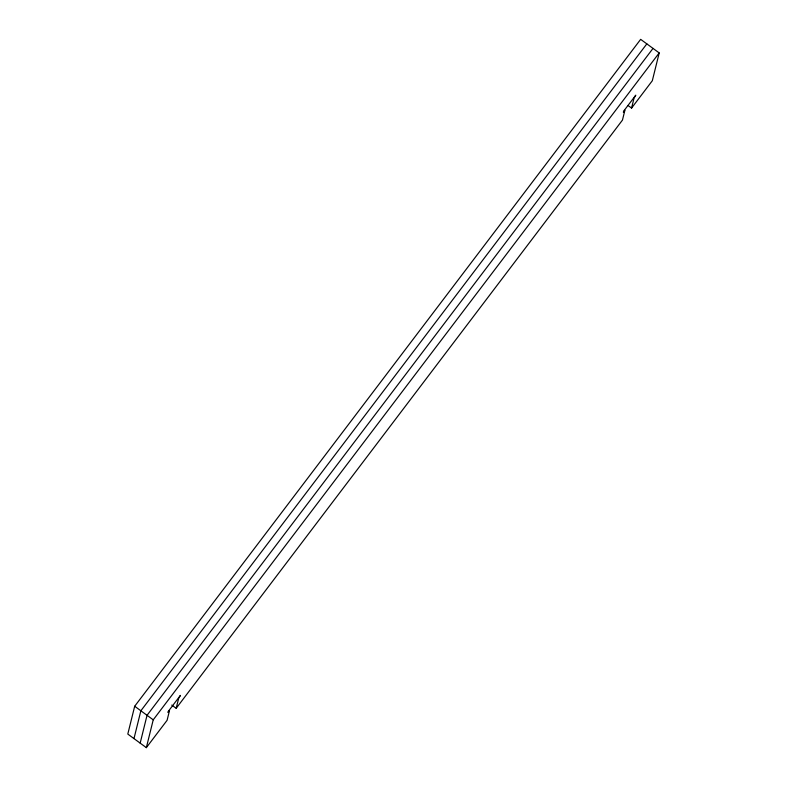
<?xml version="1.0" encoding="UTF-8"?>
<svg xmlns="http://www.w3.org/2000/svg" width="787" height="787" viewBox="0 0 787 787"><rect width="100%" height="100%" fill="white"/><g stroke="black" fill="none" stroke-linecap="round" stroke-linejoin="round"><path stroke-width="1.18" d="M628.036 105.497L631.567 108.085L652.315 80.746L659.201 52.926L640.657 39.35L134.685 706.254L127.799 734.074L146.343 747.65L167.09 720.312L169.52 710.474L168.005 712.471L168.27 711.399L180.41 695.393L178.629 698.462L176.19 708.3L171.782 705.073M133.987 738.599L140.863 710.779L646.835 43.875M140.165 743.125L147.041 715.304L653.013 48.401M146.343 747.65L153.229 719.83L659.201 52.926M631.567 108.085L634.007 98.247L635.788 95.178L623.638 111.183L623.373 112.256L624.898 110.259L622.458 120.096L176.19 708.3M134.685 706.254L153.229 719.83"/></g></svg>
